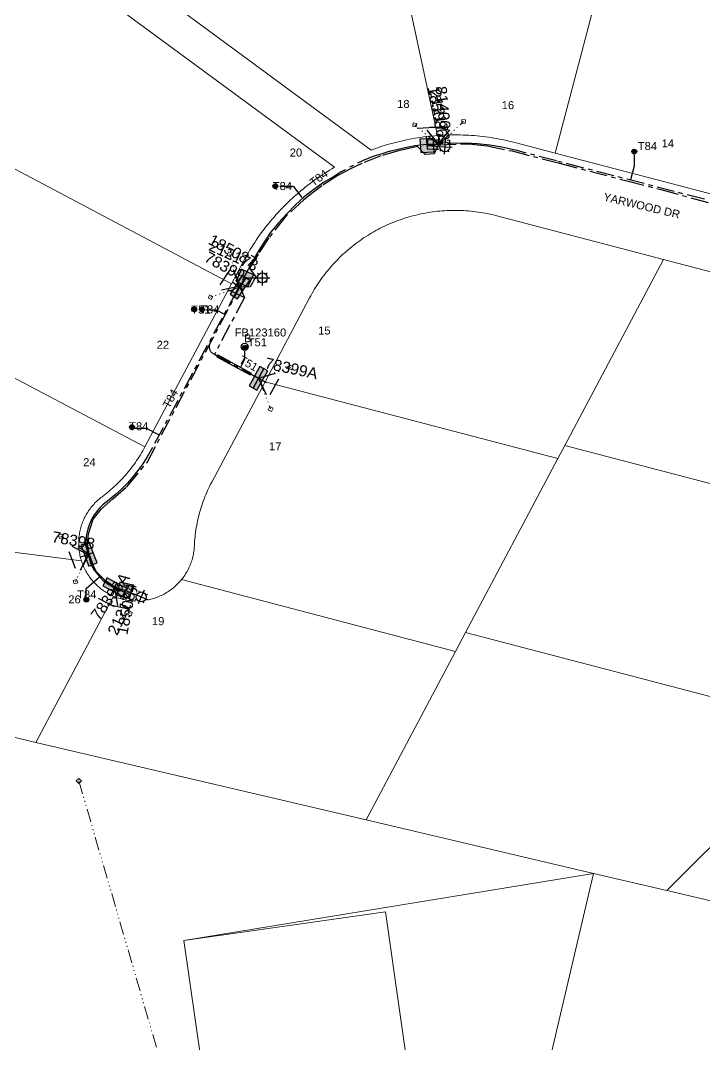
# Model space of a CAD drawing. Header units: metres. Extents: x 250871 to 255994, y 6164531 to 6169422.
# Drawn here: x 253204.4 to 253358.1, y 6166999.6 to 6167229.9 of the extents above; entities that cross this region are included whole.
import ezdxf
from ezdxf.enums import TextEntityAlignment as Align

# ---------------------------------------------------------------- set-up
doc = ezdxf.new("R2010")
doc.units = ezdxf.units.M
doc.linetypes.add('Cable Exist UG', pattern=[7, 4, -1, 1, -1])
doc.linetypes.add('PHANTOMX2', pattern=[6.6, 3, -0.75, 0.2, -0.75, 0.2, -0.75, 0.2, -0.75])
doc.layers.get('0').update_dxf_attribs({"color": 6})
doc.layers.get('Defpoints').update_dxf_attribs({"color": 250})
for name, color, linetype, lineweight in [('Cadastre Land Parcels_SP_EXT', 118, 'Continuous', 15), ('Cadastre Road Names_SP_HV_LV_SL_EXT', 211, 'Continuous', 15), ('Mains_LV_EXT', 163, 'Continuous', 25), ('Mains_LV_SL_EXT', 135, 'Continuous', 25), ('Services_SP_EXT', 42, 'PHANTOMX2', 20)]:
    doc.layers.add(name, color=color, linetype=linetype, lineweight=lineweight)
for name, color, linetype in [('Duct_SP_EXT', 30, 'Continuous'), ('Equip_SP_SL_EXT', 7, 'Continuous'), ('SupportsUG_SP_LV_EXT', 7, 'Continuous'), ('SupportsUG_SP_LV_SL_EXT', 7, 'Continuous'), ('Trench_SP_EXT', 7, 'Continuous')]:
    doc.layers.add(name, color=color, linetype=linetype)
doc.styles.add('COLUMN_LABEL', font='arial.ttf', dxfattribs={"height": 2})
doc.styles.add('iecARIAL', font='arial.ttf', dxfattribs={"height": 2})
doc.styles.add('POLE_LABEL', font='arial.ttf', dxfattribs={"height": 2})
doc.styles.add('SL_LABEL', font='arial.ttf', dxfattribs={"height": 2})
doc.styles.get("Standard").update_dxf_attribs({"font": 'arial.ttf'})

# ---------------------------------------------------------------- blocks, each defined once
blk = doc.blocks.new('COLUMN_EXT')
blk.add_hatch(color=256).paths.add_polyline_path([(1.5, -1.5), (1.5, 1.5), (-1.5, 1.5), (-1.5, -1.5)])
blk.add_lwpolyline([(1.5, 1.5), (-1.5, 1.5), (-1.5, -1.5), (1.5, -1.5)], close=True)
at = {"layer": 'Defpoints', "flags": 128}
for points in [[(0, 0), (0, -2)], [(2, -4), (-2, -4)]]:
    blk.add_lwpolyline(points, dxfattribs=at)
at = {"flags": 1}
blk.add_attdef('Z', (-1.81, 2.35), '', height=0.2, rotation=180, dxfattribs=at)
at = {"flags": 9}
for tag, style, p in [('STRUCTURE_PLANT_NUMBER', 'POLE_LABEL', (-1.81, -0.03)), ('STREET_CODE', 'COLUMN_LABEL', (-1.81, 0.2))]:
    blk.add_attdef(tag, text='', height=0.2, rotation=180, dxfattribs=dict(at, style=style)).set_placement(p, align=Align.MIDDLE_LEFT)
for tag, p in [('COLUMN_TYPE', (-1.81, 0.4)), ('STREETNAME', (-1.81, 1.6)), ('OWNED_BY', (-1.81, 0.6)), ('LOCATION', (-1.81, 1.4)), ('SUBURB', (-1.81, 1.8)), ('LEGEND', (-1.81, 1.2)), ('USAGE', (-1.81, 1)), ('NOTES', (-1.81, 2)), ('STATE', (-1.81, 0.8))]:
    blk.add_attdef(tag, text='', height=0.2, rotation=180, dxfattribs=at).set_placement(p, align=Align.MIDDLE_LEFT)
at = {"style": 'COLUMN_LABEL', "width": 0.9, "flags": 8}
blk.add_attdef('ASSET_NUM', text='', height=2, rotation=270, dxfattribs=at).set_placement((2, -4), align=Align.MIDDLE_LEFT)
blk = doc.blocks.new('PILLAR_EXT')
blk.add_hatch(color=256).paths.add_polyline_path([(2.5, -1), (2.5, 1), (-2.5, 1), (-2.5, -1)])
for p, q in [((2.5, 0), (-2.5, 0)), ((0, -1), (0, 1))]:
    blk.add_line(p, q)
at = {"ltscale": 10}
blk.add_line((-2.5, 0), (2.5, 0), dxfattribs=at)
blk.add_lwpolyline([(2.5, 1), (1.25, 1), (-1.25, 1), (-2.5, 1), (-2.5, -1), (2.5, -1)], close=True)
at = {"layer": 'Defpoints'}
for p, q in [((0, 0), (0, -2)), ((2, -4), (-2, -4))]:
    blk.add_line(p, q, dxfattribs=at)
for tag, p, flags in [('SUPPORT_TYPE', (0, 0.6), 9), ('STREETNAME', (0, 1.8), 9), ('OWNED_BY', (0, 0.2), 9), ('LOCATION', (0, 1.2), 9), ('SUBURB', (0, 2), 1), ('LEGEND', (0, 1), 9), ('PARENT', (0, 1.6), 9), ('USAGE', (0, 0.8), 9), ('NOTES', (0, 1.4), 9), ('STATE', (0, 0.4), 9)]:
    blk.add_attdef(tag, p, '', height=0.2, rotation=180, dxfattribs=dict(flags=flags))
at = {"width": 0.9, "flags": 8}
blk.add_attdef('ASSET_NUM', text='', height=2, rotation=270, dxfattribs=at).set_placement((2, -4), align=Align.MIDDLE_LEFT)
blk = doc.blocks.new('DUCT_EXT')
blk.add_circle((0, 0.8), 0.8)
at = {"flags": 1}
blk.add_attdef('Z', (0, 0), '', height=0.2, dxfattribs=at)
at = {"flags": 9}
for tag, p in [('DUCT_CODE', (0, 0)), ('XSECT_TYPE', (0, -0.2)), ('STATE', (0, -0.6)), ('FB_REFERENCE', (0, -0.4)), ('NOTES', (0, -0.8))]:
    blk.add_attdef(tag, text='', height=0.2, dxfattribs=at).set_placement(p, align=Align.MIDDLE_LEFT)
blk = doc.blocks.new('SL_LANTERN_EXT')
at = {"flags": 9}
for tag, p in [('LRATECODE', (-7.4, 0)), ('LOUTREACHVOCAB', (-7.2, 0)), ('LOUTREACH', (-7, 0)), ('LANTNUMBER', (-6.6, 0)), ('LNEW', (-6.4, 0)), ('LMASTVOCAB', (-6.2, 0)), ('LMAST', (-6, 0)), ('LLAMPVOCAB', (-5.8, 0)), ('LLAMP', (-5.6, 0)), ('LEXIST', (-5.4, 0)), ('LCHARGE3PERCENT', (-5.2, 0)), ('LCHARGE3', (-5, 0)), ('LCHARGE2PERCENT', (-4.8, 0)), ('LCHARGE2', (-4.6, 0)), ('LCHARGE1PERCENT', (-4.4, 0)), ('LCHARGE1', (-4.2, 0)), ('LCATEGORY', (-4, 0)), ('LBRACKETVOCAB', (-3.8, 0)), ('LBRACKET', (-3.6, 0)), ('LKINGHEIGHT', (-3.4, 0)), ('CREPLACE', (-3.2, 0)), ('CREMOVE', (-3, 0)), ('CNUMBER', (-2.8, 0)), ('CNEW', (-2.6, 0)), ('CEXIST', (-2.4, 0)), ('USAGE', (-2.2, 0)), ('STATE', (-2, 0)), ('OWNED_BY', (-1.8, 0)), ('ORIENTATION', (-1.6, 0)), ('OPERATING_VOLTAGE', (-1.4, 0)), ('NO_PHASES', (-1.2, 0)), ('LANTERN_TYPE', (-1, 0)), ('LANTERN_PURPOSE', (-0.8, 0)), ('CONTROL_TYPE', (-0.6, 0)), ('CONSTRUCTED_VOLTAGE', (-0.4, 0))]:
    blk.add_attdef(tag, text='', height=0.001, rotation=270, dxfattribs=at).set_placement(p, align=Align.MIDDLE_LEFT)
at = {"style": 'SL_LABEL', "flags": 9}
blk.add_attdef('STREET_CODE', text='', height=0.001, rotation=270, dxfattribs=at).set_placement((0, 0), align=Align.MIDDLE_LEFT)
at = {"flags": 1}
blk.add_attdef('Z', (0, 0), '', height=0.001, rotation=270, dxfattribs=at)
at = {"width": 0.9}
blk.add_attdef('LNUMBER', text='', height=1, dxfattribs=at).set_placement((7, -1), align=Align.MIDDLE_LEFT)
at = {"flags": 9}
for tag, p in [('LREMOVE', (0, -7.6)), ('LREPLACE', (0, -7.8)), ('LTYPE', (0, -8)), ('LTYPEVOCAB', (0, -8.2)), ('LEGEND', (0, -8.4)), ('SUBURB', (0, -8.6)), ('STREETNAME', (0, -8.8)), ('LOCATION', (0, -9)), ('NOTES', (0, -9.2)), ('MAINTAINED_BY', (0, -9.86))]:
    blk.add_attdef(tag, text='', height=0.001, dxfattribs=at).set_placement(p, align=Align.MIDDLE_LEFT)
blk.add_attdef('OPERATED_BY', (0, -9.61), '', height=0.001, dxfattribs=at)
blk.add_wipeout([(5.69, 0), (5.06, -1.06), (4, -1.69), (2.94, -1.06), (2.31, 0), (2.94, 1.06), (4, 1.69), (5.06, 1.06)])
for p, q in [((0, 0), (4, 0)), ((2.94, 1.06), (3.2, 0.8)), ((4, 1.69), (4, 0)), ((5.06, 1.06), (4.8, 0.8)), ((2.94, -1.06), (3.2, -0.8)), ((4, 0), (5.69, 0)), ((4, 0), (4, -1.69)), ((5.06, -1.06), (4.8, -0.8))]:
    blk.add_line(p, q)
blk.add_circle((4, 0), 1.12)
blk = doc.blocks.new('CCP_EXT')
at = {"flags": 9}
blk.add_attdef('NOTES', text='', height=0.2, dxfattribs=at).set_placement((0, -2), align=Align.MIDDLE_LEFT)
blk.add_wipeout([(0, 0.57), (0.57, 0), (0, -0.57), (-0.57, 0)])
blk.add_lwpolyline([(-0.57, 0), (0, 0.57), (0.57, 0), (0, -0.57), (-0.57, 0)])
at = {"flags": 1}
blk.add_attdef('Z', (0, 0), '', height=0.2, dxfattribs=at)
at = {"flags": 9}
for tag, p in [('CCP_TYPE', (0, 0)), ('CONSTRUCTED_VOLTAGE', (0, -0.2)), ('OPERATING_VOLTAGE', (0, -0.6)), ('ORIENTATION', (0, -0.8)), ('OWNED_BY', (0, -1)), ('STATE', (0, -1.8)), ('NO_PHASES', (0, -0.4)), ('USAGE', (0, -1.2)), ('LEGEND', (0, -1.4)), ('LIFE_SUPPORT', (0, -1.6))]:
    blk.add_attdef(tag, text='', height=0.2, dxfattribs=at).set_placement(p, align=Align.MIDDLE_LEFT)
blk = doc.blocks.new('CABLE_LARGE_EXT')
h = blk.add_hatch(color=256)
edge = h.paths.add_edge_path()
edge.add_arc((0, 0.55), 0.55, 0, 360)
blk.add_circle((0, 0.55), 0.55)
at = {"flags": 1}
blk.add_attdef('Z', (0, 0), '', height=0.2, dxfattribs=at)
at = {"flags": 9}
for tag, p in [('COND_CODE', (0, 0)), ('STATE', (0, -0.4)), ('XSECT_SIZE', (0, -0.6)), ('FB_REFERENCE', (0, -0.2)), ('NOTES', (0, -0.8))]:
    blk.add_attdef(tag, text='', height=0.2, dxfattribs=at).set_placement(p, align=Align.MIDDLE_LEFT)

msp = doc.modelspace()

# ---------------------------------------------------------------- linework, layer by layer
at = {"layer": 'Cadastre Land Parcels_SP_EXT', "linetype": 'Continuous'}
for points in [[(253212.305, 6167253), (253283.153, 6167200.751), (253283.754, 6167200.971), (253283.754, 6167200.971), (253284.357, 6167201.184), (253284.963, 6167201.39), (253285.572, 6167201.589), (253286.183, 6167201.78), (253286.796, 6167201.965), (253287.411, 6167202.141), (253288.028, 6167202.311), (253288.647, 6167202.473), (253289.269, 6167202.628), (253289.891, 6167202.776), (253290.516, 6167202.916), (253291.141, 6167203.049), (253291.769, 6167203.174), (253292.399, 6167203.291), (253293.029, 6167203.402), (253293.661, 6167203.505), (253294.294, 6167203.601), (253294.928, 6167203.688), (253295.563, 6167203.769), (253296.198, 6167203.842), (253296.835, 6167203.907), (253297.473, 6167203.965), (253298.111, 6167204.015), (253281.922, 6167279.448)], [(253281.922, 6167279.448), (253298.111, 6167204.015), (253298.744, 6167204.058), (253299.378, 6167204.093), (253300.013, 6167204.12), (253300.648, 6167204.14), (253301.282, 6167204.152), (253301.917, 6167204.157), (253302.552, 6167204.154), (253303.186, 6167204.145), (253303.821, 6167204.128), (253304.455, 6167204.103), (253305.09, 6167204.071), (253305.724, 6167204.031), (253306.357, 6167203.983), (253306.989, 6167203.93), (253307.62, 6167203.867), (253308.252, 6167203.798), (253308.882, 6167203.72), (253309.512, 6167203.637), (253310.139, 6167203.545), (253310.766, 6167203.445), (253311.393, 6167203.34), (253312.017, 6167203.226), (253312.641, 6167203.104), (253313.262, 6167202.977), (253313.883, 6167202.841), (253314.501, 6167202.697), (253315.118, 6167202.547), (253315.733, 6167202.39), (253324.555, 6167200.075), (253341.322, 6167263.878)], [(253186.867, 6167205.058), (253251.76, 6167170.63), (253254.324, 6167175.463), (253254.324, 6167175.463), (253254.634, 6167176.039), (253254.951, 6167176.612), (253255.275, 6167177.181), (253255.606, 6167177.745), (253255.944, 6167178.306), (253256.288, 6167178.863), (253256.639, 6167179.415), (253256.997, 6167179.964), (253257.361, 6167180.507), (253257.733, 6167181.046), (253258.11, 6167181.58), (253258.494, 6167182.111), (253258.884, 6167182.636), (253259.281, 6167183.157), (253259.684, 6167183.672), (253260.093, 6167184.183), (253260.508, 6167184.688), (253260.93, 6167185.189), (253261.358, 6167185.685), (253261.791, 6167186.176), (253262.23, 6167186.661), (253262.676, 6167187.141), (253263.127, 6167187.614), (253263.584, 6167188.083), (253264.046, 6167188.546), (253264.514, 6167189.004), (253264.988, 6167189.455), (253265.467, 6167189.902), (253265.952, 6167190.342), (253266.441, 6167190.776), (253266.936, 6167191.204), (253267.436, 6167191.626), (253267.942, 6167192.043), (253268.452, 6167192.452), (253268.967, 6167192.856), (253269.487, 6167193.254), (253270.012, 6167193.645), (253270.541, 6167194.03), (253271.075, 6167194.408), (253271.614, 6167194.78), (253272.157, 6167195.145), (253272.704, 6167195.503), (253273.256, 6167195.855), (253273.813, 6167196.201), (253274.373, 6167196.539), (253274.937, 6167196.871), (253208.51, 6167245.853)], [(253398.609, 6167163.108), (253348.877, 6167176.142), (253326.695, 6167134.32), (253396.785, 6167115.943)], [(253140.789, 6167118.207), (253218.07, 6167108.384), (253217.978, 6167108.686), (253217.978, 6167108.686), (253217.891, 6167108.99), (253217.813, 6167109.297), (253217.743, 6167109.605), (253217.679, 6167109.915), (253217.624, 6167110.226), (253217.575, 6167110.538), (253217.535, 6167110.853), (253217.503, 6167111.166), (253217.477, 6167111.482), (253217.459, 6167111.798), (253217.45, 6167112.113), (253217.448, 6167112.43), (253217.454, 6167112.746), (253217.467, 6167113.062), (253217.488, 6167113.377), (253217.517, 6167113.692), (253217.553, 6167114.007), (253217.598, 6167114.319), (253217.649, 6167114.631), (253217.709, 6167114.942), (253217.775, 6167115.25), (253217.85, 6167115.558), (253217.932, 6167115.864), (253218.021, 6167116.167), (253218.118, 6167116.468), (253218.222, 6167116.766), (253218.332, 6167117.063), (253218.451, 6167117.355), (253218.577, 6167117.646), (253218.709, 6167117.933), (253218.849, 6167118.217), (253218.995, 6167118.497), (253219.148, 6167118.773), (253219.308, 6167119.046), (253219.474, 6167119.315), (253219.647, 6167119.579), (253219.827, 6167119.84), (253220.013, 6167120.096), (253220.205, 6167120.348), (253220.403, 6167120.594), (253220.606, 6167120.836), (253220.816, 6167121.072), (253221.031, 6167121.303), (253221.252, 6167121.53), (253221.479, 6167121.75), (253221.711, 6167121.965), (253221.948, 6167122.174), (253222.19, 6167122.378), (253222.437, 6167122.576), (253222.688, 6167122.767), (253223.099, 6167123.078), (253223.504, 6167123.394), (253223.904, 6167123.717), (253224.3, 6167124.046), (253224.69, 6167124.381), (253225.075, 6167124.722), (253225.456, 6167125.068), (253225.831, 6167125.421), (253226.2, 6167125.779), (253226.564, 6167126.143), (253226.922, 6167126.511), (253227.274, 6167126.886), (253227.621, 6167127.267), (253227.963, 6167127.652), (253228.298, 6167128.042), (253228.626, 6167128.438), (253228.949, 6167128.837), (253229.266, 6167129.243), (253229.577, 6167129.653), (253229.881, 6167130.068), (253230.179, 6167130.487), (253230.47, 6167130.911), (253230.755, 6167131.34), (253231.033, 6167131.773), (253231.305, 6167132.209), (253231.57, 6167132.65), (253231.828, 6167133.095), (253232.079, 6167133.544), (253232.324, 6167133.997), (253167.34, 6167168.253)], [(253396.785, 6167115.943), (253326.695, 6167134.32), (253325.136, 6167131.381), (253304.402, 6167092.289), (253379.927, 6167072.5)], [(253196.183, 6167070.272), (253207.799, 6167067.541), (253225.245, 6167100.428), (253225.245, 6167100.428), (253224.958, 6167100.557), (253224.673, 6167100.694), (253224.392, 6167100.838), (253224.115, 6167100.988), (253223.84, 6167101.145), (253223.571, 6167101.308), (253223.305, 6167101.479), (253223.044, 6167101.655), (253222.786, 6167101.838), (253222.533, 6167102.026), (253222.286, 6167102.222), (253222.042, 6167102.423), (253221.804, 6167102.63), (253221.571, 6167102.842), (253221.343, 6167103.061), (253221.121, 6167103.284), (253220.904, 6167103.514), (253220.692, 6167103.748), (253220.487, 6167103.988), (253220.288, 6167104.232), (253220.093, 6167104.481), (253219.906, 6167104.734), (253219.725, 6167104.993), (253219.55, 6167105.255), (253219.381, 6167105.522), (253219.219, 6167105.793), (253219.064, 6167106.068), (253218.916, 6167106.346), (253218.774, 6167106.628), (253218.639, 6167106.914), (253218.511, 6167107.202), (253218.39, 6167107.493), (253218.276, 6167107.788), (253218.17, 6167108.084), (253218.07, 6167108.384), (253140.789, 6167118.207)], [(253379.927, 6167072.5), (253304.402, 6167092.289), (253302.127, 6167088), (253282.024, 6167050.097), (253333.159, 6167038.083), (253349.629, 6167034.214), (253384.58, 6167069.083)], [(253384.58, 6167069.083), (253349.629, 6167034.214), (253392.989, 6167024.023)]]:
    msp.add_lwpolyline(points, dxfattribs=at)
for points in [[(253385.1, 6167252.402), (253341.322, 6167263.878), (253324.555, 6167200.075), (253368.318, 6167188.593), (253385.1, 6167252.402)], [(253251.76, 6167170.63), (253186.867, 6167205.058), (253167.34, 6167168.253), (253232.324, 6167133.997), (253251.76, 6167170.63)], [(253326.695, 6167134.32), (253348.877, 6167176.142), (253311.413, 6167185.961), (253310.891, 6167186.094), (253310.367, 6167186.22), (253309.842, 6167186.339), (253309.314, 6167186.45), (253308.784, 6167186.553), (253308.253, 6167186.648), (253307.722, 6167186.736), (253307.188, 6167186.816), (253306.655, 6167186.887), (253306.119, 6167186.952), (253305.583, 6167187.008), (253305.046, 6167187.057), (253304.509, 6167187.098), (253303.971, 6167187.13), (253303.432, 6167187.156), (253302.894, 6167187.173), (253302.355, 6167187.182), (253301.816, 6167187.183), (253301.276, 6167187.177), (253300.738, 6167187.162), (253300.199, 6167187.141), (253299.661, 6167187.111), (253299.123, 6167187.072), (253298.586, 6167187.027), (253298.05, 6167186.973), (253297.514, 6167186.912), (253296.98, 6167186.843), (253296.446, 6167186.766), (253295.914, 6167186.681), (253295.383, 6167186.589), (253294.853, 6167186.488), (253294.325, 6167186.38), (253293.799, 6167186.265), (253293.274, 6167186.141), (253292.751, 6167186.01), (253292.23, 6167185.872), (253291.711, 6167185.725), (253291.194, 6167185.571), (253290.68, 6167185.41), (253290.168, 6167185.241), (253289.659, 6167185.065), (253289.152, 6167184.881), (253288.648, 6167184.69), (253288.147, 6167184.492), (253287.648, 6167184.286), (253287.153, 6167184.073), (253286.661, 6167183.853), (253286.173, 6167183.626), (253285.687, 6167183.391), (253285.205, 6167183.149), (253284.727, 6167182.901), (253284.252, 6167182.645), (253283.781, 6167182.383), (253283.314, 6167182.114), (253282.851, 6167181.838), (253282.392, 6167181.556), (253281.938, 6167181.266), (253281.487, 6167180.97), (253281.041, 6167180.668), (253280.599, 6167180.359), (253280.162, 6167180.044), (253279.729, 6167179.721), (253279.302, 6167179.394), (253278.879, 6167179.059), (253278.461, 6167178.718), (253278.048, 6167178.372), (253277.64, 6167178.02), (253277.237, 6167177.661), (253276.84, 6167177.297), (253276.448, 6167176.927), (253276.061, 6167176.551), (253275.681, 6167176.17), (253275.305, 6167175.783), (253274.935, 6167175.391), (253274.571, 6167174.993), (253274.213, 6167174.591), (253273.861, 6167174.182), (253273.514, 6167173.769), (253273.174, 6167173.351), (253272.841, 6167172.928), (253272.512, 6167172.5), (253272.191, 6167172.067), (253271.876, 6167171.63), (253271.567, 6167171.189), (253271.265, 6167170.742), (253270.969, 6167170.291), (253270.68, 6167169.836), (253270.397, 6167169.377), (253270.121, 6167168.914), (253269.853, 6167168.447), (253269.591, 6167167.975), (253269.336, 6167167.501), (253259.325, 6167148.626), (253325.136, 6167131.381), (253326.695, 6167134.32)], [(253304.402, 6167092.289), (253325.136, 6167131.381), (253259.325, 6167148.626), (253247.341, 6167126.032), (253247.103, 6167125.576), (253246.872, 6167125.116), (253246.649, 6167124.652), (253246.432, 6167124.185), (253246.223, 6167123.716), (253246.021, 6167123.243), (253245.826, 6167122.766), (253245.638, 6167122.287), (253245.458, 6167121.806), (253245.285, 6167121.321), (253245.12, 6167120.834), (253244.962, 6167120.345), (253244.811, 6167119.852), (253244.668, 6167119.359), (253244.532, 6167118.863), (253244.405, 6167118.364), (253244.285, 6167117.864), (253244.172, 6167117.361), (253244.068, 6167116.858), (253243.97, 6167116.353), (253243.881, 6167115.846), (253243.799, 6167115.338), (253243.725, 6167114.829), (253243.659, 6167114.319), (253243.6, 6167113.808), (253243.55, 6167113.296), (253243.507, 6167112.783), (253243.473, 6167112.271), (253243.445, 6167111.756), (253243.427, 6167111.438), (253243.401, 6167111.12), (253243.367, 6167110.803), (253243.326, 6167110.486), (253243.277, 6167110.172), (253243.219, 6167109.858), (253243.154, 6167109.545), (253243.082, 6167109.235), (253243.002, 6167108.926), (253242.915, 6167108.62), (253242.82, 6167108.315), (253242.717, 6167108.013), (253242.608, 6167107.714), (253242.491, 6167107.417), (253242.366, 6167107.123), (253242.235, 6167106.833), (253242.096, 6167106.546), (253241.95, 6167106.262), (253241.798, 6167105.982), (253241.639, 6167105.706), (253241.472, 6167105.433), (253241.299, 6167105.165), (253241.12, 6167104.902), (253240.935, 6167104.642), (253240.742, 6167104.388), (253240.544, 6167104.138), (253302.127, 6167088), (253304.402, 6167092.289)], [(253240.544, 6167104.138), (253240.34, 6167103.893), (253240.13, 6167103.652), (253239.914, 6167103.418), (253239.692, 6167103.189), (253239.465, 6167102.965), (253239.232, 6167102.746), (253238.994, 6167102.533), (253238.751, 6167102.327), (253238.503, 6167102.126), (253238.25, 6167101.932), (253237.993, 6167101.743), (253237.73, 6167101.562), (253237.464, 6167101.387), (253237.193, 6167101.217), (253236.918, 6167101.056), (253236.639, 6167100.9), (253236.357, 6167100.752), (253236.07, 6167100.611), (253235.781, 6167100.476), (253235.488, 6167100.35), (253235.193, 6167100.23), (253234.895, 6167100.117), (253234.593, 6167100.012), (253234.29, 6167099.914), (253233.983, 6167099.823), (253233.676, 6167099.741), (253233.365, 6167099.665), (253233.053, 6167099.598), (253232.74, 6167099.538), (253232.425, 6167099.486), (253232.11, 6167099.442), (253231.792, 6167099.404), (253231.474, 6167099.376), (253231.157, 6167099.355), (253230.838, 6167099.342), (253230.519, 6167099.337), (253230.199, 6167099.339), (253229.881, 6167099.349), (253229.562, 6167099.367), (253229.244, 6167099.393), (253228.927, 6167099.426), (253228.61, 6167099.469), (253228.295, 6167099.517), (253227.981, 6167099.574), (253227.669, 6167099.64), (253227.358, 6167099.712), (253227.049, 6167099.791), (253226.742, 6167099.879), (253226.437, 6167099.974), (253226.136, 6167100.076), (253225.836, 6167100.186), (253225.539, 6167100.303), (253225.245, 6167100.428), (253207.799, 6167067.541), (253282.024, 6167050.097), (253302.127, 6167088), (253240.544, 6167104.138)], [(253333.159, 6167038.083), (253282.024, 6167050.097), (253207.799, 6167067.541), (253196.183, 6167070.272), (253193.872, 6167060.479), (253164.58, 6166936.33), (253159.686, 6166915.584), (253191.52, 6166908.073), (253286.334, 6166885.888), (253296.853, 6166883.426), (253333.159, 6167038.083), (253241.108, 6167022.973), (253286.384, 6167029.446), (253292.857, 6166984.17), (253282.658, 6166982.713), (253272.698, 6166981.289), (253247.58, 6166977.698), (253241.108, 6167022.973)], [(253392.989, 6167024.023), (253349.629, 6167034.214), (253333.159, 6167038.083), (253296.853, 6166883.426), (253286.334, 6166885.888), (253191.52, 6166908.073), (253165.721, 6166798.769), (253171.677, 6166792.228), (253170.528, 6166787.361), (253258.896, 6166766.668), (253268.69, 6166764.374), (253328.096, 6166750.463), (253392.989, 6167024.023)], [(253272.698, 6166981.289), (253282.658, 6166982.713), (253292.857, 6166984.17), (253286.384, 6167029.446), (253241.108, 6167022.973), (253247.58, 6166977.698), (253272.698, 6166981.289)]]:
    msp.add_lwpolyline(points, close=True, dxfattribs=at)
at = {"layer": 'Duct_SP_EXT'}
for p, q in [((253248.508, 6167154.282), (253248.624, 6167154.492)), ((253248.508, 6167154.282), (253255.979, 6167150.168)), ((253248.74, 6167154.703), (253248.624, 6167154.492)), ((253248.74, 6167154.703), (253256.21, 6167150.588)), ((253255.979, 6167150.168), (253256.094, 6167150.378)), ((253256.21, 6167150.588), (253256.094, 6167150.378))]:
    msp.add_line(p, q, dxfattribs=at)
for points in [[(253342.305, 6167199.668), (253342.305, 6167197.158), (253341.474, 6167194.061)], [(253262.622, 6167192.657), (253265.614, 6167192.657), (253267.613, 6167190.087)], [(253246.012, 6167164.834), (253248.366, 6167164.834), (253250.206, 6167163.859)], [(253254.713, 6167155.491), (253254.713, 6167153.742), (253253.887, 6167152.008)], [(253229.994, 6167138.233), (253232.627, 6167138.233), (253235.387, 6167136.769)], [(253219.107, 6167100.351), (253219.107, 6167102.144), (253222.022, 6167104.671)]]:
    msp.add_lwpolyline(points, dxfattribs=at)
at = {"layer": 'Trench_SP_EXT', "linetype": 'Cable Exist UG'}
msp.add_lwpolyline([(253246.91, 6167157.162, 0.2945466), (253247.293, 6167155.226), (253247.293, 6167155.226), (253248.624, 6167154.492)], format="xyb", dxfattribs=at)
for points in [[(253256.48, 6167150.168), (253257.852, 6167149.412)], [(253257.852, 6167149.412), (253262.556, 6167150.809)], [(253257.852, 6167149.412), (253259.745, 6167145.508)], [(253219.536, 6167109.812), (253215.674, 6167111.742)]]:
    msp.add_lwpolyline(points, dxfattribs=at)

# ---------------------------------------------------------------- block references
at = {"layer": 'Duct_SP_EXT'}
for name, p in [('CABLE_LARGE_EXT', (253342.305, 6167199.851)), ('CABLE_LARGE_EXT', (253261.65, 6167192.065)), ('CABLE_LARGE_EXT', (253243.389, 6167164.375)), ('CABLE_LARGE_EXT', (253245.176, 6167164.336)), ('DUCT_EXT', (253254.76, 6167155.69)), ('CABLE_LARGE_EXT', (253254.816, 6167155.764)), ('CABLE_LARGE_EXT', (253229.436, 6167137.883)), ('CABLE_LARGE_EXT', (253219.167, 6167099.096))]:
    msp.add_blockref(name, p, dxfattribs=at)
at = {"layer": 'SupportsUG_SP_LV_EXT'}
ref = msp.add_blockref('PILLAR_EXT', (253298.313, 6167201.95), dxfattribs=dict(at, rotation=178.5948139875601))
ref.add_attrib('ASSET_NUM', '81400', dxfattribs={"layer": '0', "height": 2.5, "rotation": 275.48292, "style": 'iecARIAL'}).set_placement((253299.813, 6167205.45), align=Align.MIDDLE_RIGHT)
ref = msp.add_blockref('PILLAR_EXT', (253253.667, 6167169.898), dxfattribs=dict(at, rotation=236.586145954803))
ref.add_attrib('ASSET_NUM', '78399', dxfattribs={"layer": '0', "height": 2.5, "rotation": 331.38954, "style": 'iecARIAL'}).set_placement((253255.167, 6167173.398), align=Align.TOP_RIGHT)
ref = msp.add_blockref('PILLAR_EXT', (253257.852, 6167149.412), dxfattribs=dict(at, rotation=60.94652111855545))
ref.add_attrib('ASSET_NUM', '78399A', dxfattribs={"layer": '0', "height": 2.5, "rotation": 348.01113, "style": 'iecARIAL'}).set_placement((253259.352, 6167152.912), align=Align.MIDDLE_LEFT)
ref = msp.add_blockref('PILLAR_EXT', (253219.767, 6167109.884), dxfattribs=dict(at, rotation=290.3483764893697))
ref.add_attrib('ASSET_NUM', '78398', dxfattribs={"layer": '0', "height": 2.5, "rotation": 350.01867, "style": 'iecARIAL'}).set_placement((253221.267, 6167113.384), align=Align.TOP_RIGHT)
ref = msp.add_blockref('PILLAR_EXT', (253225.568, 6167102.48), dxfattribs=dict(at, rotation=332.2303270809499))
ref.add_attrib('ASSET_NUM', '78398A', dxfattribs={"layer": '0', "height": 2.5, "rotation": 53.82218, "style": 'iecARIAL'}).set_placement((253227.068, 6167105.98), align=Align.TOP_RIGHT)
at = {"layer": 'SupportsUG_SP_LV_SL_EXT'}
ref = msp.add_blockref('COLUMN_EXT', (253295.73, 6167201.763), dxfattribs=dict(at, rotation=183.3838415756115))
ref.add_attrib('ASSET_NUM', '212172', dxfattribs={"layer": '0', "height": 2.5, "rotation": 280.61138, "style": 'COLUMN_LABEL'}).set_placement((253297.73, 6167202.513), align=Align.BOTTOM_RIGHT)
ref = msp.add_blockref('COLUMN_EXT', (253254.737, 6167171.988), dxfattribs=dict(at, rotation=334.1937887691174))
ref.add_attrib('ASSET_NUM', '212173', dxfattribs={"layer": '0', "height": 2.5, "rotation": 335.19571, "style": 'COLUMN_LABEL'}).set_placement((253256.737, 6167172.738), align=Align.BOTTOM_RIGHT)
ref = msp.add_blockref('COLUMN_EXT', (253227.81, 6167101.783), dxfattribs=dict(at, rotation=347.2347555349632))
ref.add_attrib('ASSET_NUM', '212175', dxfattribs={"layer": '0', "height": 2.5, "rotation": 65.36503, "style": 'COLUMN_LABEL'}).set_placement((253229.81, 6167102.533), align=Align.MIDDLE_RIGHT)

# ---------------------------------------------------------------- texts
at = {"layer": 'Cadastre Land Parcels_SP_EXT'}
for s, p in [('18', (253289.003, 6167210.226)), ('16', (253312.512, 6167209.947)), ('14', (253348.461, 6167201.353)), ('20', (253264.887, 6167199.292)), ('15', (253271.262, 6167159.26)), ('22', (253234.975, 6167156.052)), ('17', (253260.219, 6167133.218)), ('24', (253218.457, 6167129.654)), ('26', (253215.112, 6167098.807)), ('19', (253233.914, 6167093.905))]:
    msp.add_text(s, height=1.8, dxfattribs=at).set_placement(p)
at = {"layer": 'Cadastre Road Names_SP_HV_LV_SL_EXT'}
msp.add_text('YARWOOD DR', height=1.8, rotation=346.58525, dxfattribs=at).set_placement((253335.232, 6167189.415))
at = {"layer": 'Duct_SP_EXT'}
for s, p in [('T84', (253343.096, 6167200.755)), ('T84', (253261.07, 6167191.747)), ('T51', (253242.74, 6167163.973)), ('FB123160', (253252.495, 6167158.822)), ('B', (253254.582, 6167157.505)), ('T51', (253255.419, 6167156.618)), ('T84', (253228.8, 6167137.742)), ('T84', (253217.097, 6167099.931))]:
    msp.add_text(s, height=1.8, dxfattribs=at).set_placement(p)
at = {"layer": 'Mains_LV_EXT'}
for s, rotation, p in [('T84', 36.0435, (253270.163, 6167192.487)), ('T51', 330.24323, (253253.292, 6167153.058)), ('T84', 61.31687, (253237.8, 6167142.534))]:
    msp.add_text(s, height=1.8, rotation=rotation, dxfattribs=at).set_placement(p)

# ---------------------------------------------------------------- next in the draw order: block references
at = {"layer": 'Equip_SP_SL_EXT'}
ref = msp.add_blockref('SL_LANTERN_EXT', (253295.73, 6167201.763), dxfattribs=dict(at, rotation=356.0652177586105))
ref.add_attrib('ASSET_NUM', '185086', dxfattribs={"layer": '0', "height": 2.5, "rotation": 280.43105, "style": 'iecARIAL'}).set_placement((253297.23, 6167203.263), align=Align.BOTTOM_RIGHT)
ref = msp.add_blockref('SL_LANTERN_EXT', (253254.714, 6167172.002), dxfattribs=at)
ref.add_attrib('ASSET_NUM', '185087', dxfattribs={"layer": '0', "height": 2.5, "rotation": 331.20903, "style": 'iecARIAL'}).set_placement((253256.214, 6167173.502), align=Align.BOTTOM_RIGHT)
ref = msp.add_blockref('SL_LANTERN_EXT', (253227.81, 6167101.783), dxfattribs=dict(at, rotation=337.3551804083469))
ref.add_attrib('ASSET_NUM', '185084', dxfattribs={"layer": '0', "height": 2.5, "rotation": 79.32105, "style": 'iecARIAL'}).set_placement((253229.31, 6167103.283), align=Align.MIDDLE_RIGHT)
at = {"layer": 'Services_SP_EXT'}
for p, rotation in [((253292.963, 6167206.397), 128.2157442541401), ((253303.949, 6167207.179), 41.73379088714554), ((253247.067, 6167167.676), 197.4062823691234), ((253265.113, 6167151.862), 17.51204576060202), ((253260.587, 6167142.524), 290.4921343401668), ((253213.416, 6167113.881), 146.5921380941725), ((253216.721, 6167103.675), 242.6794974713985)]:
    msp.add_blockref('CCP_EXT', p, dxfattribs=dict(at, rotation=rotation))
msp.add_blockref('CCP_EXT', (253217.482, 6167058.88), dxfattribs=at)

# ---------------------------------------------------------------- next in the draw order: linework, layer by layer
at = {"layer": 'Mains_LV_EXT', "linetype": 'Cable Exist UG'}
for points in [[(253298.313, 6167201.95), (253297.31, 6167199.921), (253295.282, 6167199.76), (253293.594, 6167201.511), (253289.533, 6167200.643), (253285.361, 6167199.42), (253281.057, 6167197.756), (253278.671, 6167196.608), (253275.712, 6167195.028), (253272.079, 6167192.685), (253270.251, 6167191.31), (253268.067, 6167189.573), (253264.02, 6167185.896), (253260.188, 6167181.041), (253257.751, 6167177.366), (253255.867, 6167174.115), (253257.254, 6167172.243), (253255.982, 6167170.006), (253253.666, 6167169.898)], [(253298.313, 6167201.95), (253303.268, 6167202.137), (253305.766, 6167202.035), (253309.23, 6167201.688), (253314.845, 6167200.536), (253325.516, 6167197.781), (253340.6, 6167193.83), (253348.292, 6167191.869), (253361.944, 6167188.081)], [(253219.767, 6167109.884), (253219.45, 6167112.202), (253219.675, 6167114.45), (253220.706, 6167117.727), (253222.597, 6167120.044), (253225.115, 6167122.312), (253228.244, 6167125.009), (253232.817, 6167130.514), (253253.667, 6167169.898)], [(253253.667, 6167169.898), (253254.683, 6167167.607), (253247.954, 6167154.786), (253257.852, 6167149.412)], [(253225.568, 6167102.48), (253223.45, 6167103.854), (253221.453, 6167105.889), (253220.458, 6167107.746), (253219.767, 6167109.884)]]:
    msp.add_lwpolyline(points, dxfattribs=at)
at = {"layer": 'Mains_LV_SL_EXT', "linetype": 'Cable Exist UG'}
for points in [[(253298.313, 6167201.95), (253295.744, 6167201.732)], [(253253.667, 6167169.898), (253254.737, 6167171.988)], [(253225.568, 6167102.48), (253227.81, 6167101.783)]]:
    msp.add_lwpolyline(points, dxfattribs=at)
at = {"layer": 'Services_SP_EXT'}
for points in [[(253298.313, 6167201.95), (253292.963, 6167206.397)], [(253298.313, 6167201.95), (253303.949, 6167207.179)], [(253253.667, 6167169.898), (253247.067, 6167167.676)], [(253257.852, 6167149.412), (253265.113, 6167151.862)], [(253257.852, 6167149.412), (253260.587, 6167142.524)], [(253219.767, 6167109.884), (253213.416, 6167113.881)], [(253219.767, 6167109.884), (253216.721, 6167103.675)], [(253217.482, 6167058.88), (253306.807, 6166752.079)]]:
    msp.add_lwpolyline(points, dxfattribs=at)
at = {"layer": 'Trench_SP_EXT', "linetype": 'Cable Exist UG'}
for points in [[(253298.345, 6167202.166), (253295.345, 6167205.638)], [(253298.345, 6167202.166), (253301.218, 6167205.714)], [(253287.407, 6167200.502), (253290.153, 6167201.168), (253293.011, 6167201.796), (253295.683, 6167202.099), (253298.303, 6167202.174)], [(253358.074, 6167189.677), (253324.792, 6167198.305), (253324.792, 6167198.305), (253315.973, 6167200.617), (253315.225, 6167200.807), (253312.534, 6167201.394), (253309.829, 6167201.839), (253307.107, 6167202.14), (253304.372, 6167202.299), (253298.379, 6167202.162)], [(253258.528, 6167179.106), (253257.49, 6167177.42), (253256.133, 6167175.015), (253253.54, 6167170.079)], [(253253.49, 6167170.029), (253251.981, 6167174.482)], [(253253.49, 6167170.029), (253252.982, 6167169.097), (253252.982, 6167169.097), (253233.759, 6167133.367), (253233.738, 6167133.328), (253233.738, 6167133.328), (253232.848, 6167131.751), (253231.853, 6167130.185), (253230.777, 6167128.676), (253229.625, 6167127.224), (253228.398, 6167125.834), (253227.099, 6167124.51), (253225.734, 6167123.256), (253224.313, 6167122.083), (253223.654, 6167121.58), (253223.329, 6167121.33), (253222.873, 6167120.944), (253222.442, 6167120.538), (253222.031, 6167120.11), (253221.644, 6167119.662), (253221.281, 6167119.194), (253220.943, 6167118.708), (253220.632, 6167118.205), (253220.346, 6167117.686), (253220.089, 6167117.154), (253219.86, 6167116.609), (253219.66, 6167116.05), (253219.488, 6167115.484), (253219.348, 6167114.91), (253219.237, 6167114.328), (253219.156, 6167113.741), (253219.107, 6167113.152), (253219.089, 6167112.561), (253219.102, 6167111.968), (253219.204, 6167111.198), (253219.525, 6167109.9)], [(253253.49, 6167170.029), (253249.17, 6167169.182)], [(253219.536, 6167109.812), (253217.395, 6167105.497)], [(253219.575, 6167109.712), (253219.788, 6167109.038), (253219.788, 6167109.038), (253220.019, 6167108.134), (253220.352, 6167107.309), (253220.639, 6167106.791), (253220.952, 6167106.286), (253221.289, 6167105.802), (253221.652, 6167105.335), (253222.04, 6167104.888), (253222.452, 6167104.46), (253222.884, 6167104.054), (253223.334, 6167103.674), (253223.807, 6167103.317), (253224.297, 6167102.985), (253224.804, 6167102.679), (253225.428, 6167102.293)], [(253225.514, 6167102.303), (253226.19, 6167098.216)], [(253225.533, 6167102.234), (253227.694, 6167101.416)]]:
    msp.add_lwpolyline(points, dxfattribs=at)
msp.add_lwpolyline([(253287.407, 6167200.502), (253285.889, 6167199.984), (253283.765, 6167199.353), (253283.765, 6167199.353, 0.0426628), (253276.42, 6167195.824), (253276.42, 6167195.824), (253275.982, 6167195.558), (253275.982, 6167195.558), (253274.902, 6167194.906), (253272.497, 6167193.48), (253270.296, 6167191.847), (253268.128, 6167190.206), (253266.111, 6167188.354), (253264.193, 6167186.397), (253262.379, 6167184.344), (253260.444, 6167182.125), (253258.528, 6167179.106)], format="xyb", dxfattribs=at)

# ---------------------------------------------------------------- next in the draw order: block references
at = {"layer": 'Services_SP_EXT'}
for p, rotation in [((253251.384, 6167177.301), 105.9057682977505), ((253228.977, 6167096.514), 298.5867911859239)]:
    msp.add_blockref('CCP_EXT', p, dxfattribs=dict(at, rotation=rotation))

# ---------------------------------------------------------------- next in the draw order: texts
at = {"layer": 'Duct_SP_EXT'}
msp.add_text('T84', height=1.8, dxfattribs=at).set_placement((253244.757, 6167164.022))

# ---------------------------------------------------------------- next in the draw order: linework, layer by layer
at = {"layer": 'Services_SP_EXT'}
for points in [[(253253.667, 6167169.898), (253251.384, 6167177.301)], [(253225.568, 6167102.48), (253228.977, 6167096.514)]]:
    msp.add_lwpolyline(points, dxfattribs=at)

doc.saveas('drawing.dxf')
